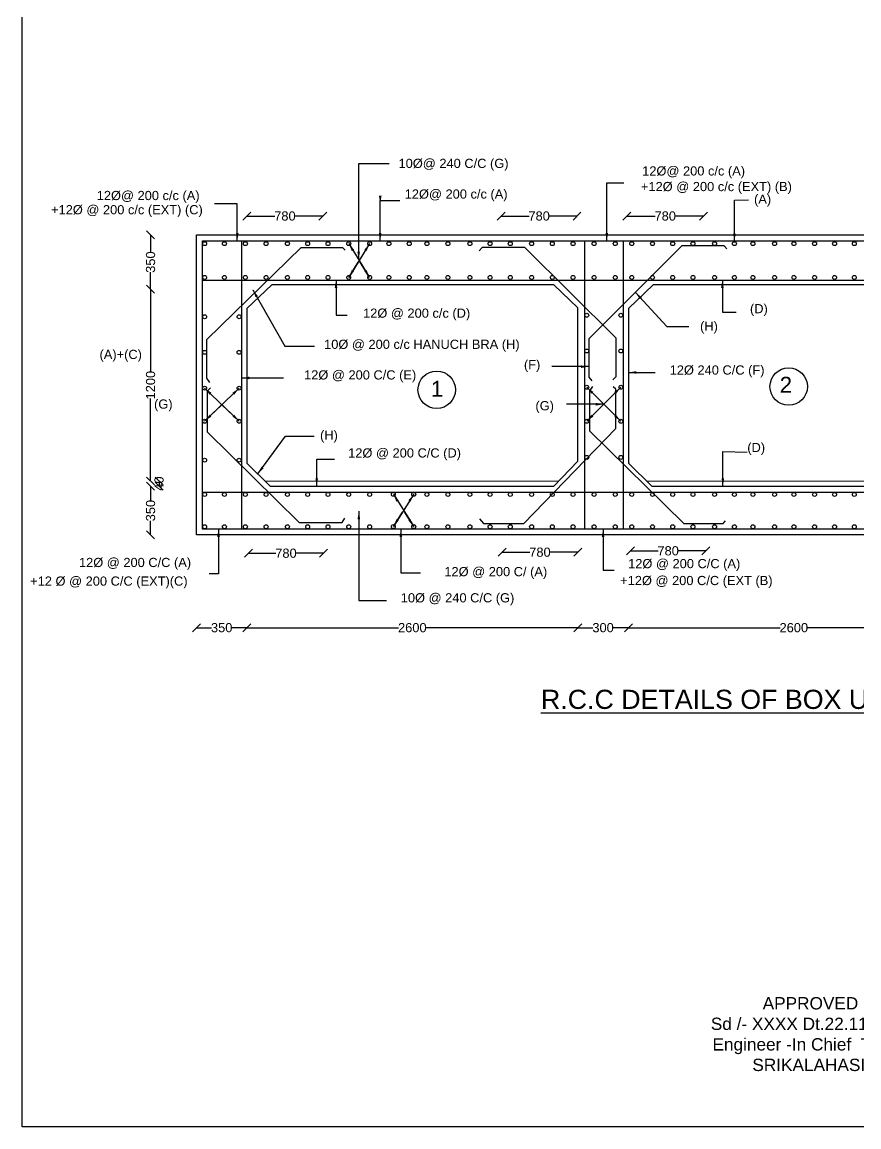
# Model space of a CAD drawing. Header units: millimetres. Extents: x 5124 to 2299956, y 2311 to 45634638.
# Drawn here: x 2079388 to 2131778, y 45496302 to 45565470 of the extents above; entities that cross this region are included whole.
import ezdxf

# ---------------------------------------------------------------- set-up
doc = ezdxf.new("R2010")
doc.units = ezdxf.units.MM
doc.header["$MEASUREMENT"] = 0
doc.layers.add('DRAWING', color=2, linetype='Continuous')
doc.layers.add('TEXT', color=7, linetype='Continuous')
doc.styles.get("Standard").update_dxf_attribs({"font": 'arial.ttf', "height": 575})
doc.dimstyles.get("Standard").update_dxf_attribs({"dimtxt": 575, "dimasz": 500, "dimexe": 0.18, "dimexo": 0.0625, "dimgap": 0.09, "dimtad": 0, "dimtoh": 1, "dimdec": 0, "dimzin": 0, "dimdsep": 46, "dimtxsty": 'Standard', "dimblk": 'OBLIQUE', "dimcen": 0.09, "dimse1": 1, "dimse2": 1, "dimadec": 0, "dimazin": 0, "dimtfac": 1, "dimtdec": 0, "dimtofl": 0, "dimtmove": 0, "dimatfit": 3, "dimfxl": 1, "dimtolj": 1, "dimtzin": 0, "dimarcsym": 0})

# ---------------------------------------------------------------- blocks, each defined once
blk = doc.blocks.new('_Oblique')
at = {"color": 0, "linetype": 'ByBlock', "lineweight": -2}
blk.add_line((-0.5, -0.5), (0.5, 0.5), dxfattribs=at)
blk = doc.blocks.new('*D84')
at = {"layer": 'Defpoints', "color": 0, "transparency": 16777216}
for p in [(2090301, 45552147), (2087432, 45548740), (2090301, 45548740)]:
    blk.add_point(p, dxfattribs=at)
at = {"layer": 'TEXT', "color": 0, "lineweight": -2, "transparency": 16777216}
for p, q in [((2087432, 45552147), (2087432, 45551078)), ((2087432, 45548740), (2087432, 45549810))]:
    blk.add_line(p, q, dxfattribs=at)
at = {"layer": 'TEXT', "color": 0, "lineweight": -2, "transparency": 16777216, "xscale": 500, "yscale": 500, "zscale": 500}
for p, rotation in [((2087432, 45552147), 90), ((2087432, 45548740), 270)]:
    blk.add_blockref('_Oblique', p, dxfattribs=dict(at, rotation=rotation))
at = {"layer": 'TEXT', "color": 0, "transparency": 16777216, "insert": (2087432, 45550444), "char_height": 575, "attachment_point": 5, "rotation": 90}
blk.add_mtext('\\A1;350', dxfattribs=at)
blk = doc.blocks.new('*D85')
at = {"layer": 'Defpoints', "color": 0, "transparency": 16777216}
for p in [(2090673, 45548742), (2087432, 45536740), (2094592, 45536740)]:
    blk.add_point(p, dxfattribs=at)
at = {"layer": 'TEXT', "color": 0, "lineweight": -2, "transparency": 16777216}
for p, q in [((2087432, 45548742), (2087432, 45543572)), ((2087432, 45536740), (2087432, 45541911))]:
    blk.add_line(p, q, dxfattribs=at)
at = {"layer": 'TEXT', "color": 0, "lineweight": -2, "transparency": 16777216, "xscale": 500, "yscale": 500, "zscale": 500}
for p, rotation in [((2087432, 45548742), 90), ((2087432, 45536740), 270)]:
    blk.add_blockref('_Oblique', p, dxfattribs=dict(at, rotation=rotation))
at = {"layer": 'TEXT', "color": 0, "transparency": 16777216, "insert": (2087432, 45542741), "char_height": 575, "attachment_point": 5, "rotation": 90}
blk.add_mtext('\\A1;1200', dxfattribs=at)
blk = doc.blocks.new('*D86')
at = {"layer": 'Defpoints', "color": 0, "transparency": 16777216}
for p in [(2094924, 45536411), (2087432, 45533363), (2090673, 45533363)]:
    blk.add_point(p, dxfattribs=at)
at = {"layer": 'TEXT', "color": 0, "lineweight": -2, "transparency": 16777216}
for p, q in [((2087432, 45536411), (2087432, 45535521)), ((2087432, 45533363), (2087432, 45534253))]:
    blk.add_line(p, q, dxfattribs=at)
at = {"layer": 'TEXT', "color": 0, "lineweight": -2, "transparency": 16777216, "xscale": 500, "yscale": 500, "zscale": 500}
for p, rotation in [((2087432, 45536411), 90), ((2087432, 45533363), 270)]:
    blk.add_blockref('_Oblique', p, dxfattribs=dict(at, rotation=rotation))
at = {"layer": 'TEXT', "color": 0, "transparency": 16777216, "insert": (2087432, 45534887), "char_height": 575, "attachment_point": 5, "rotation": 90}
blk.add_mtext('\\A1;350', dxfattribs=at)
blk = doc.blocks.new('*D87')
at = {"layer": 'Defpoints', "color": 0, "transparency": 16777216}
for p in [(2098221, 45553328), (2098221, 45551362), (2093466, 45547531)]:
    blk.add_point(p, dxfattribs=at)
at = {"layer": 'TEXT', "color": 0, "lineweight": -2, "transparency": 16777216}
for p, q in [((2093466, 45553328), (2095212, 45553328)), ((2098221, 45553328), (2096475, 45553328))]:
    blk.add_line(p, q, dxfattribs=at)
at = {"layer": 'TEXT', "color": 0, "lineweight": -2, "transparency": 16777216, "xscale": 500, "yscale": 500, "zscale": 500, "rotation": 180}
blk.add_blockref('_Oblique', (2093466, 45553328), dxfattribs=at)
at = {"layer": 'TEXT', "color": 0, "lineweight": -2, "transparency": 16777216, "xscale": 500, "yscale": 500, "zscale": 500}
blk.add_blockref('_Oblique', (2098221, 45553328), dxfattribs=at)
at = {"layer": 'TEXT', "color": 0, "transparency": 16777216, "insert": (2095843, 45553328), "char_height": 575, "attachment_point": 5}
blk.add_mtext('\\A1;780', dxfattribs=at)
blk = doc.blocks.new('*D88')
at = {"layer": 'Defpoints', "color": 0, "transparency": 16777216}
for p in [(2114129, 45553328), (2114129, 45551362), (2109389, 45547531)]:
    blk.add_point(p, dxfattribs=at)
at = {"layer": 'TEXT', "color": 0, "lineweight": -2, "transparency": 16777216}
for p, q in [((2109389, 45553328), (2111127, 45553328)), ((2114129, 45553328), (2112391, 45553328))]:
    blk.add_line(p, q, dxfattribs=at)
at = {"layer": 'TEXT', "color": 0, "lineweight": -2, "transparency": 16777216, "xscale": 500, "yscale": 500, "zscale": 500, "rotation": 180}
blk.add_blockref('_Oblique', (2109389, 45553328), dxfattribs=at)
at = {"layer": 'TEXT', "color": 0, "lineweight": -2, "transparency": 16777216, "xscale": 500, "yscale": 500, "zscale": 500}
blk.add_blockref('_Oblique', (2114129, 45553328), dxfattribs=at)
at = {"layer": 'TEXT', "color": 0, "transparency": 16777216, "insert": (2111759, 45553328), "char_height": 575, "attachment_point": 5}
blk.add_mtext('\\A1;780', dxfattribs=at)
blk = doc.blocks.new('*D89')
at = {"layer": 'Defpoints', "color": 0, "transparency": 16777216}
for p in [(2122047, 45553328), (2122047, 45551362), (2117258, 45547531)]:
    blk.add_point(p, dxfattribs=at)
at = {"layer": 'TEXT', "color": 0, "lineweight": -2, "transparency": 16777216}
for p, q in [((2117258, 45553328), (2119021, 45553328)), ((2122047, 45553328), (2120285, 45553328))]:
    blk.add_line(p, q, dxfattribs=at)
at = {"layer": 'TEXT', "color": 0, "lineweight": -2, "transparency": 16777216, "xscale": 500, "yscale": 500, "zscale": 500, "rotation": 180}
blk.add_blockref('_Oblique', (2117258, 45553328), dxfattribs=at)
at = {"layer": 'TEXT', "color": 0, "lineweight": -2, "transparency": 16777216, "xscale": 500, "yscale": 500, "zscale": 500}
blk.add_blockref('_Oblique', (2122047, 45553328), dxfattribs=at)
at = {"layer": 'TEXT', "color": 0, "transparency": 16777216, "insert": (2119653, 45553328), "char_height": 575, "attachment_point": 5}
blk.add_mtext('\\A1;780', dxfattribs=at)
blk = doc.blocks.new('*D100')
at = {"layer": 'Defpoints', "color": 0, "transparency": 16777216}
for p in [(2122201, 45532367), (2122201, 45530519), (2117471, 45526688)]:
    blk.add_point(p, dxfattribs=at)
at = {"layer": 'TEXT', "color": 0, "lineweight": -2, "transparency": 16777216}
for p, q in [((2117471, 45532367), (2119204, 45532367)), ((2122201, 45532367), (2120468, 45532367))]:
    blk.add_line(p, q, dxfattribs=at)
at = {"layer": 'TEXT', "color": 0, "lineweight": -2, "transparency": 16777216, "xscale": 500, "yscale": 500, "zscale": 500, "rotation": 180}
blk.add_blockref('_Oblique', (2117471, 45532367), dxfattribs=at)
at = {"layer": 'TEXT', "color": 0, "lineweight": -2, "transparency": 16777216, "xscale": 500, "yscale": 500, "zscale": 500}
blk.add_blockref('_Oblique', (2122201, 45532367), dxfattribs=at)
at = {"layer": 'TEXT', "color": 0, "transparency": 16777216, "insert": (2119836, 45532367), "char_height": 575, "attachment_point": 5}
blk.add_mtext('\\A1;780', dxfattribs=at)
blk = doc.blocks.new('*D101')
at = {"layer": 'Defpoints', "color": 0, "transparency": 16777216}
for p in [(2114181, 45532280), (2114181, 45530314), (2109440, 45526483)]:
    blk.add_point(p, dxfattribs=at)
at = {"layer": 'TEXT', "color": 0, "lineweight": -2, "transparency": 16777216}
for p, q in [((2109440, 45532280), (2111178, 45532280)), ((2114181, 45532280), (2112442, 45532280))]:
    blk.add_line(p, q, dxfattribs=at)
at = {"layer": 'TEXT', "color": 0, "lineweight": -2, "transparency": 16777216, "xscale": 500, "yscale": 500, "zscale": 500, "rotation": 180}
blk.add_blockref('_Oblique', (2109440, 45532280), dxfattribs=at)
at = {"layer": 'TEXT', "color": 0, "lineweight": -2, "transparency": 16777216, "xscale": 500, "yscale": 500, "zscale": 500}
blk.add_blockref('_Oblique', (2114181, 45532280), dxfattribs=at)
at = {"layer": 'TEXT', "color": 0, "transparency": 16777216, "insert": (2111810, 45532280), "char_height": 575, "attachment_point": 5}
blk.add_mtext('\\A1;780', dxfattribs=at)
blk = doc.blocks.new('*D102')
at = {"layer": 'Defpoints', "color": 0, "transparency": 16777216}
for p in [(2098251, 45532216), (2098251, 45530250), (2093565, 45526419)]:
    blk.add_point(p, dxfattribs=at)
at = {"layer": 'TEXT', "color": 0, "lineweight": -2, "transparency": 16777216}
for p, q in [((2093565, 45532216), (2095276, 45532216)), ((2098251, 45532216), (2096540, 45532216))]:
    blk.add_line(p, q, dxfattribs=at)
at = {"layer": 'TEXT', "color": 0, "lineweight": -2, "transparency": 16777216, "xscale": 500, "yscale": 500, "zscale": 500, "rotation": 180}
blk.add_blockref('_Oblique', (2093565, 45532216), dxfattribs=at)
at = {"layer": 'TEXT', "color": 0, "lineweight": -2, "transparency": 16777216, "xscale": 500, "yscale": 500, "zscale": 500}
blk.add_blockref('_Oblique', (2098251, 45532216), dxfattribs=at)
at = {"layer": 'TEXT', "color": 0, "transparency": 16777216, "insert": (2095908, 45532216), "char_height": 575, "attachment_point": 5}
blk.add_mtext('\\A1;780', dxfattribs=at)
blk = doc.blocks.new('*D104')
at = {"layer": 'Defpoints', "color": 0, "transparency": 16777216}
for p in [(2093466, 45537859), (2090301, 45533363), (2093466, 45527555)]:
    blk.add_point(p, dxfattribs=at)
at = {"layer": 'TEXT', "color": 0, "lineweight": -2, "transparency": 16777216}
for p, q in [((2090301, 45527555), (2091249, 45527555)), ((2093466, 45527555), (2092517, 45527555))]:
    blk.add_line(p, q, dxfattribs=at)
at = {"layer": 'TEXT', "color": 0, "lineweight": -2, "transparency": 16777216, "xscale": 500, "yscale": 500, "zscale": 500, "rotation": 180}
blk.add_blockref('_Oblique', (2090301, 45527555), dxfattribs=at)
at = {"layer": 'TEXT', "color": 0, "lineweight": -2, "transparency": 16777216, "xscale": 500, "yscale": 500, "zscale": 500}
blk.add_blockref('_Oblique', (2093466, 45527555), dxfattribs=at)
at = {"layer": 'TEXT', "color": 0, "transparency": 16777216, "insert": (2091883, 45527555), "char_height": 575, "attachment_point": 5}
blk.add_mtext('\\A1;350', dxfattribs=at)
blk = doc.blocks.new('*D105')
at = {"layer": 'Defpoints', "color": 0, "transparency": 16777216}
for p in [(2093466, 45537859), (2114171, 45537973), (2114171, 45527555)]:
    blk.add_point(p, dxfattribs=at)
at = {"layer": 'TEXT', "color": 0, "lineweight": -2, "transparency": 16777216}
for p, q in [((2093466, 45527555), (2102956, 45527555)), ((2114171, 45527555), (2104681, 45527555))]:
    blk.add_line(p, q, dxfattribs=at)
at = {"layer": 'TEXT', "color": 0, "lineweight": -2, "transparency": 16777216, "xscale": 500, "yscale": 500, "zscale": 500, "rotation": 180}
blk.add_blockref('_Oblique', (2093466, 45527555), dxfattribs=at)
at = {"layer": 'TEXT', "color": 0, "lineweight": -2, "transparency": 16777216, "xscale": 500, "yscale": 500, "zscale": 500}
blk.add_blockref('_Oblique', (2114171, 45527555), dxfattribs=at)
at = {"layer": 'TEXT', "color": 0, "transparency": 16777216, "insert": (2103818, 45527555), "char_height": 575, "attachment_point": 5}
blk.add_mtext('\\A1;2600', dxfattribs=at)
blk = doc.blocks.new('*D103')
at = {"layer": 'Defpoints', "color": 0, "transparency": 16777216}
for p in [(2114171, 45537973), (2117351, 45537859), (2117351, 45527555)]:
    blk.add_point(p, dxfattribs=at)
at = {"layer": 'TEXT', "color": 0, "lineweight": -2, "transparency": 16777216}
for p, q in [((2114171, 45527555), (2115127, 45527555)), ((2117351, 45527555), (2116395, 45527555))]:
    blk.add_line(p, q, dxfattribs=at)
at = {"layer": 'TEXT', "color": 0, "lineweight": -2, "transparency": 16777216, "xscale": 500, "yscale": 500, "zscale": 500, "rotation": 180}
blk.add_blockref('_Oblique', (2114171, 45527555), dxfattribs=at)
at = {"layer": 'TEXT', "color": 0, "lineweight": -2, "transparency": 16777216, "xscale": 500, "yscale": 500, "zscale": 500}
blk.add_blockref('_Oblique', (2117351, 45527555), dxfattribs=at)
at = {"layer": 'TEXT', "color": 0, "transparency": 16777216, "insert": (2115761, 45527555), "char_height": 575, "attachment_point": 5}
blk.add_mtext('\\A1;300', dxfattribs=at)
blk = doc.blocks.new('*D106')
at = {"layer": 'Defpoints', "color": 0, "transparency": 16777216}
for p in [(2117351, 45537859), (2138056, 45537973), (2138056, 45527555)]:
    blk.add_point(p, dxfattribs=at)
at = {"layer": 'TEXT', "color": 0, "lineweight": -2, "transparency": 16777216}
for p, q in [((2117351, 45527555), (2126841, 45527555)), ((2138056, 45527555), (2128566, 45527555))]:
    blk.add_line(p, q, dxfattribs=at)
at = {"layer": 'TEXT', "color": 0, "lineweight": -2, "transparency": 16777216, "xscale": 500, "yscale": 500, "zscale": 500, "rotation": 180}
blk.add_blockref('_Oblique', (2117351, 45527555), dxfattribs=at)
at = {"layer": 'TEXT', "color": 0, "lineweight": -2, "transparency": 16777216, "xscale": 500, "yscale": 500, "zscale": 500}
blk.add_blockref('_Oblique', (2138056, 45527555), dxfattribs=at)
at = {"layer": 'TEXT', "color": 0, "transparency": 16777216, "insert": (2127703, 45527555), "char_height": 575, "attachment_point": 5}
blk.add_mtext('\\A1;2600', dxfattribs=at)
blk = doc.blocks.new('*D119')
at = {"layer": 'Defpoints', "color": 0, "transparency": 16777216}
for p in [(2087432, 45536740), (2087432, 45536411), (2087965, 45536411)]:
    blk.add_point(p, dxfattribs=at)
at = {"layer": 'TEXT', "color": 0, "lineweight": -2, "transparency": 16777216}
blk.add_line((2087965, 45536740), (2087965, 45536411), dxfattribs=at)
at = {"layer": 'TEXT', "color": 0, "lineweight": -2, "transparency": 16777216, "xscale": 500, "yscale": 500, "zscale": 500}
for p, rotation in [((2087965, 45536740), 90), ((2087965, 45536411), 270)]:
    blk.add_blockref('_Oblique', p, dxfattribs=dict(at, rotation=rotation))
at = {"layer": 'TEXT', "color": 0, "transparency": 16777216, "insert": (2087965, 45536576), "char_height": 575, "attachment_point": 5, "rotation": 90}
blk.add_mtext('\\A1;40', dxfattribs=at)

msp = doc.modelspace()

# ---------------------------------------------------------------- linework, layer by layer
at = {"layer": 'DRAWING', "color": 0}
for points in [[(2090300.9, 45552147.4), (2188980.3, 45552147.4), (2188980.3, 45533362.7), (2090300.9, 45533362.7)], [(2090672.7, 45551775.5), (2188608.5, 45551775.5), (2188608.5, 45533734.5), (2090672.7, 45533734.5)]]:
    msp.add_lwpolyline(points, close=True, dxfattribs=at)
for points in [[(2091147.9, 45542902.7), (2090961.5, 45543167.8), (2090961.5, 45545606.2), (2096859.7, 45551361.8), (2099441.3, 45551361.8), (2099606.2, 45551182.7)], [(2093121.5, 45551775.5), (2093121.5, 45533734.5)], [(2116362.8, 45543065.7), (2116578.3, 45543287.3), (2116578.3, 45545691.8), (2110862.2, 45551366.6), (2108200.8, 45551366.6), (2108005.8, 45551156.7)], [(2114591.5, 45551775.5), (2114591.5, 45533734.5)], [(2123501, 45551277.7), (2123349.2, 45551453.3), (2120696.2, 45551453.3), (2114879.8, 45545647.1), (2114879.8, 45543246.5), (2115064.1, 45543005.3)], [(2117026.9, 45551775.5), (2117026.9, 45533734.5)], [(2090672.7, 45549321.4), (2188608.5, 45549321.4)], [(2093465.6, 45547530.8), (2093465.6, 45537859.1), (2094924, 45536411), (2112678.7, 45536411), (2114170.6, 45537973.5), (2114170.6, 45547577.1), (2112681.6, 45549024.5), (2095016.1, 45549024.5), (2093465.6, 45547530.8)], [(2117350.8, 45547530.8), (2117350.8, 45537859.1), (2118809.2, 45536411), (2136563.9, 45536411), (2138055.8, 45537973.5), (2138055.8, 45547577.1), (2136566.7, 45549024.5), (2118901.3, 45549024.5), (2117350.8, 45547530.8)], [(2091188.1, 45542581.3), (2090984.4, 45542355.1), (2090984.4, 45539809.2), (2096725.5, 45534148.6), (2099422.1, 45534148.6), (2099601, 45534405.8)], [(2108014.3, 45534361), (2108278.6, 45534075.5), (2110807.5, 45534075.5), (2116561.1, 45540032.1), (2116561.1, 45542489.5), (2116388.2, 45542641.5)], [(2115099.2, 45542646.8), (2114903.7, 45542382.2), (2114903.7, 45539878.9), (2120814.4, 45534081.1), (2123289.8, 45534081.1), (2123415.9, 45534243.3)], [(2094592.4, 45536740.4), (2112991.1, 45536738.2)], [(2118477.5, 45536740.4), (2136876.3, 45536738.2)], [(2090672.7, 45536041.9), (2188608.5, 45536041.9)]]:
    msp.add_lwpolyline(points, dxfattribs=at)
for centre in [(2090817.7, 45551600.1), (2092057, 45551600.1), (2093366.3, 45551600.1), (2094663.5, 45551600.1), (2095998.7, 45551600.1), (2097265.6, 45551600.1), (2098540.7, 45551600.1), (2099837.9, 45551600.1), (2101147.2, 45551600.1), (2102352, 45551600.1), (2103627.7, 45551600.1), (2104728.9, 45551600.1), (2106048.2, 45551600.1), (2107422, 45551600.1), (2108686.8, 45551600.1), (2109951.6, 45551600.1), (2111287.1, 45551600.1), (2112584.6, 45551600.1), (2113882.1, 45551600.1), (2115201.4, 45551600.1), (2116520.6, 45551600.1), (2117558.5, 45551600.1), (2118856, 45551600.1), (2120120.8, 45551600.1), (2121388.9, 45551600.1), (2122740.9, 45551600.1), (2123983.9, 45551600.1), (2125143, 45551600.1), (2126495, 45551600.1), (2127705.2, 45551600.1), (2129002.7, 45551600.1), (2130256.6, 45551600.1), (2131490.4, 45551600.1), (2090817.7, 45549482.9), (2092057, 45549482.9), (2093366.3, 45549482.9), (2094663.5, 45549482.9), (2095998.7, 45549482.9), (2097265.6, 45549482.9), (2098540.7, 45549482.9), (2099837.9, 45549482.9), (2101147.2, 45549482.9), (2102352, 45549482.9), (2103627.7, 45549482.9), (2104728.9, 45549482.9), (2106048.2, 45549482.9), (2107422, 45549482.9), (2108686.8, 45549482.9), (2109951.6, 45549482.9), (2111287.1, 45549482.9), (2112584.6, 45549482.9), (2113882.1, 45549482.9), (2115201.4, 45549482.9), (2116520.6, 45549482.9), (2117558.5, 45549482.9), (2118856, 45549482.9), (2120120.8, 45549482.9), (2121388.9, 45549482.9), (2122740.9, 45549482.9), (2123983.9, 45549482.9), (2125143, 45549482.9), (2126495, 45549482.9), (2127705.2, 45549482.9), (2129002.7, 45549482.9), (2130256.6, 45549482.9), (2131490.4, 45549482.9), (2090817.7, 45547020.4), (2092974, 45547020.4), (2114742.1, 45547116.4), (2116872.2, 45547116.4), (2090817.7, 45544795.1), (2092974, 45544795.1), (2114742.1, 45544879), (2116872.2, 45544879), (2090817.7, 45542552.6), (2092974, 45542552.6), (2114742.1, 45542611.6), (2116872.2, 45542611.6), (2090817.7, 45540482.5), (2092974, 45540482.5), (2114742.1, 45540479), (2116872.2, 45540479), (2090817.7, 45538045), (2092974, 45538045), (2114742.1, 45538218.2), (2116872.2, 45538218.2), (2090817.7, 45535897.3), (2092057, 45535897.3), (2093366.3, 45535897.3), (2094663.5, 45535897.3), (2095998.7, 45535897.3), (2097265.6, 45535897.3), (2098540.7, 45535897.3), (2099837.9, 45535897.3), (2101147.2, 45535897.3), (2102629.9, 45535906.6), (2103905.6, 45535906.6), (2104728.9, 45535897.3), (2106048.2, 45535897.3), (2107422, 45535897.3), (2108686.8, 45535897.3), (2109951.6, 45535897.3), (2111287.1, 45535897.3), (2112584.6, 45535897.3), (2113882.1, 45535897.3), (2115201.4, 45535897.3), (2116520.6, 45535897.3), (2117558.5, 45535897.3), (2118856, 45535897.3), (2120120.8, 45535897.3), (2121388.9, 45535897.3), (2122740.9, 45535897.3), (2123983.9, 45535897.3), (2125143, 45535897.3), (2126495, 45535897.3), (2127705.2, 45535897.3), (2129002.7, 45535897.3), (2130256.6, 45535897.3), (2131490.4, 45535897.3), (2090817.7, 45533875.1), (2092057, 45533875.1), (2093366.3, 45533875.1), (2094663.5, 45533875.1), (2095998.7, 45533875.1), (2097265.6, 45533875.1), (2098540.7, 45533875.1), (2099837.9, 45533875.1), (2101147.2, 45533875.1), (2102629.9, 45533884.3), (2103905.6, 45533884.3), (2104728.9, 45533875.1), (2106048.2, 45533875.1), (2107422, 45533875.1), (2108686.8, 45533875.1), (2109951.6, 45533875.1), (2111287.1, 45533875.1), (2112584.6, 45533875.1), (2113882.1, 45533875.1), (2115201.4, 45533875.1), (2116520.6, 45533875.1), (2117558.5, 45533875.1), (2118856, 45533875.1), (2120120.8, 45533875.1), (2121388.9, 45533875.1), (2122740.9, 45533875.1), (2123983.9, 45533875.1), (2125143, 45533875.1), (2126495, 45533875.1), (2127705.2, 45533875.1), (2129002.7, 45533875.1), (2130256.6, 45533875.1), (2131490.4, 45533875.1)]:
    msp.add_circle(centre, 123.5, dxfattribs=at)
at = {"layer": 'TEXT', "color": 0}
msp.add_lwpolyline([(2299757.1, 45496302.2), (2079387.7, 45496302.2), (2079387.7, 45634638.2), (2299757.1, 45634638.2)], close=True, dxfattribs=at)
for centre in [(2127382.8, 45542651.4), (2105346.1, 45542450.7)]:
    msp.add_circle(centre, 1173.6, dxfattribs=at)

# ---------------------------------------------------------------- texts
for s, height, p in [('10Ø@ 240 C/C (G)', 575, (2102956.5, 45556337.1)), ('12Ø@ 200 c/c (A)', 575, (2118209.8, 45555865.4)), ('+12Ø @ 200 c/c (EXT) (B)', 575, (2118131.8, 45554887.2)), ('12Ø@ 200 c/c (A)', 575, (2084060.5, 45554326.2)), ('12Ø@ 200 c/c (A)', 575, (2103342.4, 45554418.6)), ('+12Ø @ 200 c/c (EXT) (C)', 575, (2081202.2, 45553437.4)), ('(A)', 575, (2125213.7, 45554098)), ('(D)', 575, (2124958.8, 45547241.4)), ('12Ø @ 200 c/c (D)', 575, (2100736.1, 45546961.6)), ('(H)', 575, (2121832.7, 45546144.4)), ('10Ø @ 200 c/c HANUCH BRA (H)', 575, (2098295.8, 45545011.8)), ('(A)+(C)', 575, (2084235.9, 45544378)), ('12Ø @ 200 C/C (E)', 575, (2097043.3, 45543094.9)), ('(F)', 575, (2110807.1, 45543739.5)), ('12Ø 240 C/C (F)', 575, (2119931.8, 45543402)), ('1', 1000, (2104979.5, 45542014)), ('2', 1000, (2126817.5, 45542262.8)), ('(G)', 575, (2087649.1, 45541268.1)), ('(G)', 575, (2111525.3, 45541165.8)), ('(H)', 575, (2098040.6, 45539322.4)), ('(D)', 575, (2124789.8, 45538550)), ('12Ø @ 200 C/C (D)', 575, (2099801.8, 45538210.4)), ('12Ø @ 200 C/C (A)', 575, (2082948.8, 45531352.3)), ('12Ø @ 200 C/ (A)', 575, (2105825, 45530779.9)), ('12Ø @ 200 C/C (A)', 575, (2117330.9, 45531281.6)), ('+12 Ø @ 200 C/C (EXT)(C)', 575, (2079894.9, 45530186.1)), ('+12Ø @ 200 C/C (EXT (B)', 575, (2116832.1, 45530221.7)), ('10Ø @ 240 C/C (G)', 575, (2103096.3, 45529138.9)), ('%%UR.C.C DETAILS OF BOX UNDER CANAL TRUUGH (4 VENTS OF 2.60 X 1.20 M)', 1200, (2111871.2, 45522470.7))]:
    msp.add_text(s, height=height, dxfattribs=at).set_placement(p)
at = {"layer": 'TEXT', "color": 0, "insert": (2119680.7, 45504427.5), "char_height": 771.243, "width": 18074.279, "attachment_point": 1}
msp.add_mtext('\\pi6072.1;APPROVED \\P\\pi2826.2;Sd /- XXXX Dt.22.11.2008\\P\\pi2929.8;Engineer -In Chief  T.G.P, \\P\\pi5425.6;SRIKALAHASI.', dxfattribs=at)

# ---------------------------------------------------------------- dimensions: what is measured, and where the dimension line sits
at = {"layer": 'TEXT', "color": 0}
for base, p1, p2, text, picture, middle in [((2098221.4, 45553327.8), (2093465.6, 45547530.8), (2098221.4, 45551361.8), '780', '*D87', (2095843.5, 45553327.8)), ((2114128.7, 45553327.8), (2109388.5, 45547530.8), (2114128.7, 45551361.8), '780', '*D88', (2111758.6, 45553327.8)), ((2122047.3, 45553327.8), (2117258.1, 45547530.8), (2122047.3, 45551361.8), '780', '*D89', (2119652.7, 45553327.8)), ((2093465.6, 45527555.4), (2090300.9, 45533362.7), (2093465.6, 45537859.1), '350', '*D104', (2091883.2, 45527555.4)), ((2114170.6, 45527555.4), (2093465.6, 45537859.1), (2114170.6, 45537973.5), '2600', '*D105', (2103818.1, 45527555.4)), ((2117350.8, 45527555.4), (2114170.6, 45537973.5), (2117350.8, 45537859.1), '300', '*D103', (2115760.7, 45527555.4)), ((2138055.8, 45527555.4), (2117350.8, 45537859.1), (2138055.8, 45537973.5), '2600', '*D106', (2127703.3, 45527555.4)), ((2114181.3, 45532279.7), (2109439.6, 45526482.6), (2114181.3, 45530313.7), '780', '*D101', (2111810.4, 45532279.7)), ((2098251.5, 45532215.7), (2093565.4, 45526418.7), (2098251.5, 45530249.7), '780', '*D102', (2095908.4, 45532215.7))]:
    dim = msp.add_linear_dim(base=base, p1=p1, p2=p2, text=text, dimstyle='Standard', dxfattribs=at)
    dim.commit()
    dim.dimension.update_dxf_attribs({"geometry": picture, "text_midpoint": middle})
for base, p1, p2, text, picture, middle in [((2087432.2, 45548740), (2090300.9, 45552147.4), (2090300.9, 45548740), '350', '*D84', (2087432.2, 45550443.7)), ((2087432.2, 45536740.4), (2090672.7, 45548742.2), (2094592.4, 45536740.4), '1200', '*D85', (2087432.2, 45542741.3)), ((2087432.2, 45533362.7), (2094924, 45536411), (2090672.7, 45533362.7), '350', '*D86', (2087432.2, 45534886.8))]:
    dim = msp.add_linear_dim(base=base, p1=p1, p2=p2, angle=90, text=text, dimstyle='Standard', dxfattribs=at)
    dim.commit()
    dim.dimension.update_dxf_attribs({"geometry": picture, "text_midpoint": middle})
at = {"layer": 'TEXT'}
dim = msp.add_linear_dim(base=(2087965.2, 45536411), p1=(2087432.2, 45536740.4), p2=(2087432.2, 45536411), angle=90, text='40', dimstyle='Standard', dxfattribs=at)
dim.commit()
dim.dimension.update_dxf_attribs({"geometry": '*D119', "text_midpoint": (2087965.2, 45536575.7), "dimtype": 160})
at = {"layer": 'TEXT', "color": 0}
dim = msp.add_linear_dim(base=(2122201.1, 45532367.4), p1=(2117470.7, 45526688.2), p2=(2122201.1, 45530519.2), text='780', dimstyle='Standard', dxfattribs=at)
dim.commit()
dim.dimension.update_dxf_attribs({"geometry": '*D100', "text_midpoint": (2119835.9, 45532367.4), "dimtype": 160})

# ---------------------------------------------------------------- leaders
at = {"layer": 'DRAWING', "color": 0}
for points in [[(2101147.2, 45551600.1), (2099837.9, 45549482.9)], [(2099837.9, 45551600.1), (2101082.3, 45549587.9)], [(2099837.9, 45549482.9), (2100433.5, 45550446)], [(2101147.2, 45549482.9), (2100552.7, 45550444.2)], [(2092974, 45542552.6), (2090817.7, 45540482.5)], [(2090817.7, 45542552.6), (2092974, 45540482.5)], [(2116872.2, 45542611.6), (2114742.1, 45540479)], [(2116872.2, 45540479), (2114742.1, 45542611.6)], [(2114742.1, 45542611.6), (2115808.4, 45541546.5)], [(2090817.7, 45540482.5), (2091895.9, 45541517.5)], [(2092974, 45540482.5), (2091895.9, 45541517.5)], [(2114742.1, 45540479), (2115807.2, 45541545.3)], [(2103905.6, 45535906.6), (2102629.9, 45533884.3)], [(2102629.9, 45535906.6), (2103905.6, 45533884.3)], [(2102629.9, 45533884.3), (2103206.1, 45534797.6)], [(2103905.6, 45533884.3), (2103344.4, 45534773.9)]]:
    msp.add_leader(points, dimstyle='Standard', override={"dimgap": 0.09, "dimtad": 0}, dxfattribs=at)
at = {"layer": 'TEXT', "color": 0}
for points in [[(2100460.1, 45550594), (2100460.1, 45556621.9), (2102366.4, 45556621.9)], [(2115995, 45551775.5), (2115995, 45555405.2), (2117054, 45555405.2)], [(2092862.4, 45551775.5), (2092862.4, 45554098), (2091423.7, 45554098)], [(2101808, 45554098.8), (2101808, 45554302.3), (2103046.9, 45554302.3)], [(2101808, 45551775.5), (2101808, 45554098.8)], [(2123983.9, 45551723.6), (2123983.9, 45554323.1), (2124870.1, 45554350.8)], [(2099041.6, 45549321.4), (2099041.6, 45547120.4), (2099738.3, 45547120.4)], [(2123230.9, 45549321.4), (2123230.9, 45547312.2), (2124098.9, 45547312.2)], [(2093828.1, 45548716.9), (2095846.3, 45545175.8), (2097684.2, 45545175.8)], [(2117788, 45548550.2), (2119758.9, 45546403.6), (2121123.1, 45546403.6)], [(2114879.8, 45543900.4), (2112558.5, 45543900.4)], [(2093121.5, 45543190.7), (2095762.9, 45543190.7)], [(2117350.8, 45543533.2), (2119015.1, 45543533.2)], [(2115807.2, 45541545.3), (2113474.5, 45541545.3)], [(2094142.4, 45537187.1), (2095884.8, 45539550.2), (2097672.7, 45539550.2)], [(2123261.9, 45536411), (2123261.9, 45538587.4), (2124789.8, 45538550)], [(2097835.3, 45536411), (2097835.3, 45538115.7), (2098945.8, 45538115.7)], [(2100470.4, 45534845.6), (2100470.4, 45529260), (2102191.9, 45529260)], [(2091687.3, 45533734.5), (2091687.3, 45530923.2), (2091091.7, 45530923.2)], [(2103101.1, 45533734.5), (2103101.1, 45530980.1), (2104339, 45530980.1)], [(2115762.7, 45533734.5), (2115762.7, 45531154.2), (2116458.9, 45531154.2)]]:
    msp.add_leader(points, dimstyle='Standard', override={"dimgap": 0.09, "dimtad": 0}, dxfattribs=at)

doc.saveas('drawing.dxf')
